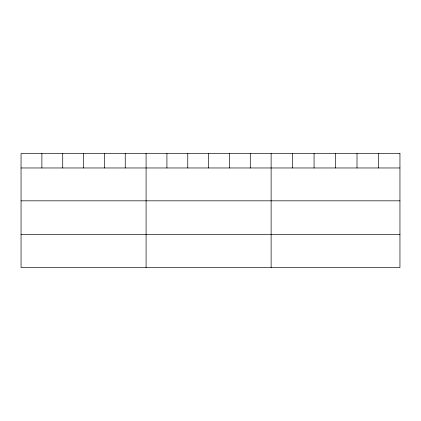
<?xml version="1.0" encoding="UTF-8"?>
<svg xmlns="http://www.w3.org/2000/svg" width="421" height="421" viewBox="0 0 421 421"><rect width="100%" height="100%" fill="white"/><g stroke="black" fill="none" stroke-linecap="round" stroke-linejoin="round"><path stroke-width="0.63" d="M21.05 167.968L399.95 167.968M21.05 200.828L399.95 200.828M21.05 234.676L399.95 234.676M378.479 153.465L378.479 167.968M357.008 153.465L357.008 167.968M335.537 153.465L335.537 167.968M314.066 153.465L314.066 167.968M292.595 153.465L292.595 167.968M271.124 153.465L271.124 267.535M250.285 153.465L250.285 167.968M229.445 153.465L229.445 167.968M208.605 153.465L208.605 167.968M187.766 153.465L187.766 167.968M166.927 153.465L166.927 167.968M146.087 153.465L146.087 267.535M125.248 153.465L125.248 167.968M104.408 153.465L104.408 167.968M83.569 153.465L83.569 167.968M62.729 153.465L62.729 167.968M41.889 153.465L41.889 167.968M399.95 153.465L21.05 153.465L21.05 267.535L399.95 267.535L399.95 153.465"/></g></svg>
